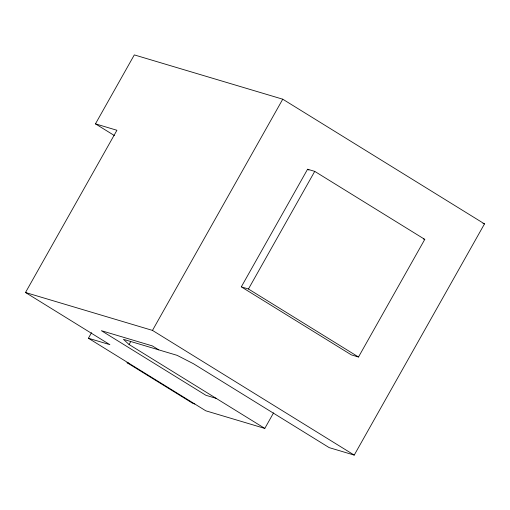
<?xml version="1.0" encoding="UTF-8"?>
<svg xmlns="http://www.w3.org/2000/svg" width="510" height="510" viewBox="0 0 510 510"><rect width="100%" height="100%" fill="white"/><g stroke="black" fill="none" stroke-linecap="round" stroke-linejoin="round"><path stroke-width="0.76" d="M114.361 135.539L95.459 123.86L134.315 54.901L282.75 99.201L484.5 223.89L354.227 455.098L329.186 447.627L193.462 363.738L177.097 355.336L123.445 339.328L129.081 344.531L264.805 428.413L273.564 412.864M91.539 332.698L88.409 338.251L109.867 344.658L25.5 292.51L116.924 130.267L95.459 123.86M129.081 344.531L130.636 341.77M25.5 292.51L152.477 330.403L282.75 99.201M241.3 286.862L307.581 169.237L314.734 171.373L424.779 239.381L358.498 357.013L351.345 354.877L241.3 286.862L248.453 288.998L358.498 357.013M248.453 288.998L314.734 171.373M482.976 223.437L484.5 223.89M423.351 238.954L424.779 239.381M128.756 363.19L126.971 362.655L192.997 403.467L194.782 403.996M216.189 398.367L205.912 395.295L101.394 330.697L152.35 345.907L158.757 349.866M264.805 428.413L205.785 410.799L88.409 338.251M307.581 169.237L308.933 170.072M152.477 330.403L354.227 455.098"/></g></svg>
